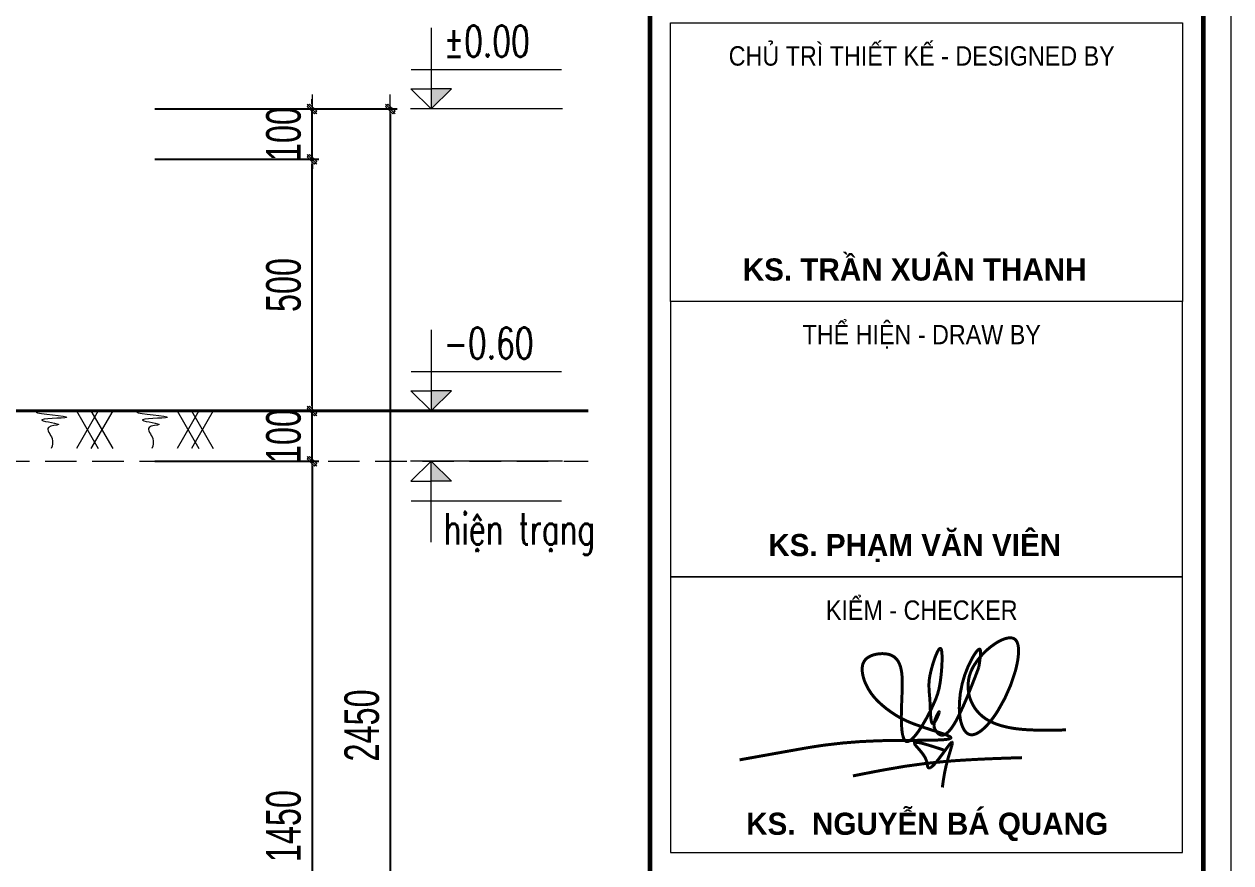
# Model space of a CAD drawing. Extents: x -192823 to 24985, y 78808 to 102574.
# Drawn here: x -47011 to -42215, y 90226 to 93559 of the extents above; entities that cross this region are included whole.
import ezdxf
from ezdxf.enums import TextEntityAlignment as Align

# ---------------------------------------------------------------- set-up
doc = ezdxf.new("R2010")
doc.units = 0
doc.header["$LTSCALE"] = 5
doc.header["$MEASUREMENT"] = 0
doc.header["$PDMODE"] = 3
doc.header["$PDSIZE"] = -5
doc.linetypes.add('HIDDEN', pattern=[0.375, 0.25, -0.125])
doc.layers.get('0').update_dxf_attribs({"linetype": 'CONTINUOUS', "lineweight": 25})
doc.layers.get('DEFPOINTS').update_dxf_attribs({"linetype": 'CONTINUOUS', "lineweight": 9})
for name, color, linetype, lineweight in [('EG Khac', 4, 'CONTINUOUS', 18), ('EG Net manh', 9, 'CONTINUOUS', 18), ('Khungten_LCDI', 7, 'CONTINUOUS', 25), ('KICHTHUOC', 167, 'CONTINUOUS', 15), ('LC Dim', 8, 'CONTINUOUS', 18), ('LC ISO', 153, 'CONTINUOUS', 13), ('LC Khac', 4, 'CONTINUOUS', 9), ('LC MANH DUT', 35, 'HIDDEN', 5), ('LC Net dam 1', 30, 'CONTINUOUS', 30), ('LC Net dam2', 6, 'CONTINUOUS', 40), ('LC Net thay', 7, 'CONTINUOUS', 25), ('LC Text1', 3, 'CONTINUOUS', 20)]:
    doc.layers.add(name, color=color, linetype=linetype, lineweight=lineweight)
doc.styles.add('EG 2', font='vnromadi.shx', dxfattribs={"width": 0.75})
doc.styles.add('HOATBIF', font='hoatbif.shx', dxfattribs={"width": 0.7})
doc.styles.add('Khungten', font='', dxfattribs={"width": 0.9, "height": 5000})
doc.styles.add('LC 3', font='vnsimli.shx', dxfattribs={"width": 0.75})
doc.styles.add('Title', font='', dxfattribs={"width": 0.8})
doc.styles.add('VNAVANTH', font='', dxfattribs={"width": 0.6})
doc.styles.get('Khungten').set_extended_font_data('.VnAvantH')
doc.styles.get('Title').set_extended_font_data('.VnBlackH')
doc.styles.get('VNAVANTH').set_extended_font_data('.VnAvantH', bold=True)
doc.dimstyles.new('1-100(1-50)', dxfattribs={"dimscale": 59, "dimtxt": 2.5, "dimasz": 0.35, "dimexe": 0.5, "dimexo": 0, "dimgap": 0.8, "dimtad": 1, "dimdec": 0, "dimzin": 0, "dimdsep": 46, "dimtxsty": 'HOATBIF', "dimblk1": 'DOT', "dimblk2": 'DOT', "dimsah": 1, "dimcen": -1, "dimdle": 1, "dimclrd": 256, "dimclre": 256, "dimclrt": 4, "dimadec": 3, "dimazin": 2, "dimtfac": 0.333333, "dimtdec": 0, "dimtix": 1, "dimtmove": 2, "dimatfit": 3, "dimldrblk": 'DOT', "dimfxl": 1, "dimtvp": 0.833333, "dimtolj": 1, "dimtzin": 0, "dimarcsym": 0})

# ---------------------------------------------------------------- blocks, each defined once
blk = doc.blocks.new('NGUYEN BA QUANG')
at = {"layer": 'LC ISO', "const_width": 54}
for points in [[(906, 1114, 0.006821), (929, 1272, 0.011774), (937, 1340, 0.026266), (938, 1394, 0.052103), (935, 1423, 0.076783), (930, 1436, 0.163971), (923, 1442, 0.170042), (914, 1442, 0.080479), (902, 1436, 0.05585), (881, 1417, 0.031056), (847, 1375, 0.025203), (791, 1286, 0.116129), (556, 476, 0.061974), (575, 166, 0.045365), (610, 47, 0.070676), (660, -41, 0.091415), (710, -86, 0.146905), (783, -104, 0.068448), (833, -95, 0.049636), (885, -72, 0.053986), (978, -6, 0.029209), (1056, 69, 0.021304), (1134, 162, 0.025491), (1250, 329, 0.068873), (1561, 1027, 0.01773), (1596, 1171, 0.037697), (1624, 1368, 0.029037), (1623, 1453, 0.04288), (1613, 1525, 0.066726), (1590, 1583, 0.100495), (1556, 1623, 0.111871), (1508, 1644, 0.054631), (1469, 1647, 0.041179), (1426, 1643, 0.04561), (1355, 1623, 0.04967), (1225, 1558, 0.109429), (829, 1164, 0.05047), (753, 1012, 0.368126), (1079, 156, 0.040655), (1223, 90, 0.031441), (1383, 42, 0.023503), (1557, 9, 0.017084), (1742, -10, 0.011936), (1936, -19, 0.009133), (2206, -21, 0.002915), (2480, -16)], [(-3416, -557, -0.001023), (-2231, -345, -0.008385), (-1869, -289, -0.026114), (-905, -212, -0.007166), (-491, -205, 0.001773), (-49, -203, 0.009736), (200, -197, 0.025773), (331, -186, 0.054465), (383, -173, 0.09183), (397, -166, 0.386262), (399, -152, 0.129793), (379, -135, 0.036801), (321, -108, 0.016128), (184, -59, -0.006736), (-183, 62, -0.023924), (-416, 154, -0.046785), (-684, 310, -0.041509), (-918, 503, -0.092678), (-1136, 813, -0.077778), (-1199, 1035, -0.070106), (-1196, 1141, -0.201572), (-1106, 1286, -0.091887), (-982, 1343, -0.118851), (-732, 1351, -0.227561), (-543, 1208, -0.055716), (-508, 1121, -0.035741), (-487, 1019, -0.022757), (-478, 904, -0.018678), (-477, 714, 0.005361), (-493, 294, 0.022501), (-487, 25, 0.024956), (-474, -85, 0.051878), (-451, -169, 0.084004), (-427, -209, 0.302699), (-372, -224, 0.091028), (-331, -204, 0.045769), (-285, -164, 0.031407), (-218, -87, 0.026473), (-114, 66, 0.038878), (124, 530, 0.063388), (207, 831, 0.030377), (243, 1236, 0.019395), (241, 1350, 0.050857), (231, 1429, 0.089259), (221, 1451, 0.446193), (202, 1454, 0.08967), (185, 1438, 0.048315), (156, 1388, 0.024568), (114, 1288, 0.037087), (24, 971, 0.06811), (7, 722, 0.007404), (19, 571, -0.009821), (27, 442, 0.013775), (38, 214, 0.023991), (46, 154, 0.068642), (58, 113, 0.168495), (71, 99, 0.190472), (82, 99, 0.135753), (102, 116, 0.042547), (133, 165, 0.037247), (185, 280, 0.083462), (192, 310, 0.752396), (189, 311, 0.077103), (170, 286, 0.067778), (106, 135, 0.079642), (97, 52, 0.07615), (107, 12, 0.090818), (168, -77, 0.162992), (233, -111, 0.134535), (287, -101, 0.046135), (315, -85, 0.0589), (372, -33, 0.033446), (431, 44, 0.020493), (492, 142, 0.018931), (584, 325, 0.012315), (712, 617, 0.006262), (906, 1114)], [(274, -380, 0.002584), (99, -322, 0.004829), (-9, -289, 0.009549), (-104, -262, 0.02019), (-180, -245, 0.020391), (-210, -242, 0.037792), (-233, -241, 0.083891), (-249, -244, 0.129866), (-256, -250, 0.170647), (-258, -257, 0.074142), (-257, -264, 0.04333), (-253, -271, 0.038982), (-240, -290, 0.018381), (-209, -327, -0.006145), (-155, -388, -0.017161), (-112, -442, -0.029179), (-72, -502, -0.056277), (-39, -577, -0.025416), (-31, -610, -0.003247), (-24, -652, 0.033316), (-18, -677, 0.055631), (-12, -689, 0.087521), (-5, -698, 0.15828), (8, -703, 0.07777), (18, -702, 0.051495), (30, -698, 0.04838), (50, -685, 0.02792), (72, -667, 0.021215), (104, -635, 0.012757), (138, -596, 0.011354), (192, -528, 0.005945), (265, -430, -0.007904), (360, -301, -0.011483), (384, -270, -0.027823), (404, -249, -0.066961), (415, -240, -0.123545), (420, -238, -0.248584), (424, -240, -0.12084), (426, -246, -0.064597), (426, -260, -0.027008), (421, -289, -0.011306), (411, -326, -0.007085), (384, -419, 0.007773), (340, -569, 0.03162), (266, -923, 0.004795), (248, -1055)], [(-1368, -847, -0.004051), (-800, -737, -0.026384), (342, -582, -0.006339), (726, -556, -0.004215), (1111, -537, -0.002629), (1689, -517)]]:
    blk.add_lwpolyline(points, format="xyb", dxfattribs=at)
blk = doc.blocks.new('ha tang Nui Beo')
at = {"layer": 'DEFPOINTS', "lineweight": 0}
blk.add_lwpolyline([(-1200, -14850), (-1200, 14850), (40800, 14850), (40800, -14850)], close=True, dxfattribs=at)
at = {"layer": 'Khungten_LCDI', "color": 5, "lineweight": 60}
blk.add_line((36600, 14650), (36600, -14650), dxfattribs=at)
at = {"layer": 'Khungten_LCDI', "color": 5, "lineweight": 25}
blk.add_line((40600, -14650), (40600, 14650), dxfattribs=at)
at = {"layer": 'Khungten_LCDI', "color": 5, "lineweight": 60}
blk.add_lwpolyline([(0, -14650), (0, 14650), (40600, 14650), (40600, -14650)], close=True, dxfattribs=at)
at = {"layer": 'Khungten_LCDI', "color": 9, "lineweight": 15}
for points in [[(36750, -1521.9), (40450, -1521.9), (40450, -3535.5), (36750, -3535.5)], [(36750, -5526.4), (40450, -5526.4), (40450, -3535.5), (36750, -3535.5)], [(36750, -7517.3), (40450, -7517.3), (40450, -5526.4), (36750, -5526.4)]]:
    blk.add_lwpolyline(points, close=True, dxfattribs=at)
at = {"layer": 'LC Net dam 1', "xscale": 0.4, "yscale": 0.4, "zscale": 0.4}
blk.add_blockref('NGUYEN BA QUANG', (38615.8, -6625.3), dxfattribs=at)
at = {"color": 7, "style": 'Khungten', "width": 0.9}
for s, p in [('chñ tr× thiÕt kÕ - designed by', (38565.6, -1831.8)), ('thÓ hiÖn - draw by', (38565.6, -3845.4)), ('kiÓm - checker', (38565.6, -5836.3))]:
    blk.add_text(s, height=140, dxfattribs=at).set_placement(p, align=Align.CENTER)
at = {"color": 7, "style": 'VNAVANTH'}
for s, p in [('Ks. TRÇN XU¢N THANH', (38514.7, -3385)), ('Ks. ph¹m v¨n viªn', (38514.7, -5375.9)), ('ks.  NGUYÔN B¸ QUANG', (38604.8, -7389.6))]:
    blk.add_text(s, height=160, dxfattribs=at).set_placement(p, align=Align.CENTER)
at = {"color": 7, "style": 'Khungten', "width": 0.8}
for tag, p in [('REVISION', (39498.8, -10746.3)), ('NGAYHT', (39546.1, -11609.4))]:
    blk.add_attdef(tag, text='', height=200, dxfattribs=at).set_placement(p, align=Align.CENTER)
at = {"layer": 'LC Text1', "style": 'Title', "width": 1.485915}
for tag, p, p2 in [('TENBANVE1', (36912.7, -8885.8), (40339.1, -8885.8)), ('TENBANVE2', (36912.7, -9562.5), (40339.1, -9562.5))]:
    blk.add_attdef(tag, text='', height=250, dxfattribs=at).set_placement(p, p2, align=Align.FIT)
at = {"layer": 'LC Text1', "style": 'Title', "width": 0.7}
blk.add_attdef('SOBANVE', text='', height=250, dxfattribs=at).set_placement((39562, -13896.2), align=Align.CENTER)
blk = doc.blocks.new('DOT')
at = {"layer": 'KICHTHUOC'}
blk.add_line((-3, 0), (3, 0), dxfattribs=at)
at = {"layer": 'KICHTHUOC', "color": 4}
blk.add_line((-1, -1), (1, 1), dxfattribs=at)
blk.add_lwpolyline([(0.5, 1), (-1, -0.5), (-0.5, -1), (1, 0.5)], close=True, dxfattribs=at)
blk = doc.blocks.new('*D1105')
at = {"layer": 'DEFPOINTS', "color": 0, "transparency": 16777216}
for p in [(-46491.7, 91822.2), (-46491.7, 88922.2), (-45867.1, 88922.2)]:
    blk.add_point(p, dxfattribs=at)
at = {"layer": 'LC Dim', "lineweight": -2, "transparency": 16777216}
for p, q in [((-46491.7, 91822.2), (-45839.6, 91822.2)), ((-45867.1, 91802.9), (-45867.1, 88941.4)), ((-46491.7, 88922.2), (-45839.6, 88922.2))]:
    blk.add_line(p, q, dxfattribs=at)
at = {"layer": 'LC Dim', "lineweight": -2, "transparency": 16777216, "xscale": 19.25, "yscale": 19.25, "zscale": 19.25}
for p, rotation in [((-45867.1, 91822.2), 90), ((-45867.1, 88922.2), 270)]:
    blk.add_blockref('DOT', p, dxfattribs=dict(at, rotation=rotation))
at = {"layer": 'LC Dim', "color": 4, "transparency": 16777216, "insert": (-45979.9, 90372.2), "char_height": 137.5, "attachment_point": 5, "rotation": 90, "style": 'HOATBIF'}
blk.add_mtext('\\A1;1450', dxfattribs=at)
blk = doc.blocks.new('*D1107')
at = {"layer": 'DEFPOINTS', "color": 0, "transparency": 16777216}
for p in [(-46491.7, 93222.2), (-46491.7, 88322.2), (-45555.9, 88322.2)]:
    blk.add_point(p, dxfattribs=at)
at = {"layer": 'LC Dim', "lineweight": -2, "transparency": 16777216}
for p, q in [((-46491.7, 93222.2), (-45528.4, 93222.2)), ((-45555.9, 93202.9), (-45555.9, 88341.4)), ((-46491.7, 88322.2), (-45528.4, 88322.2))]:
    blk.add_line(p, q, dxfattribs=at)
at = {"layer": 'LC Dim', "lineweight": -2, "transparency": 16777216, "xscale": 19.25, "yscale": 19.25, "zscale": 19.25}
for p, rotation in [((-45555.9, 93222.2), 90), ((-45555.9, 88322.2), 270)]:
    blk.add_blockref('DOT', p, dxfattribs=dict(at, rotation=rotation))
at = {"layer": 'LC Dim', "color": 4, "transparency": 16777216, "insert": (-45668.7, 90772.2), "char_height": 137.5, "attachment_point": 5, "rotation": 90, "style": 'HOATBIF'}
blk.add_mtext('\\A1;2450', dxfattribs=at)
blk = doc.blocks.new('*D1109')
at = {"layer": 'DEFPOINTS', "color": 0, "transparency": 16777216}
for p in [(-46491.7, 93222.2), (-45867.1, 93222.2), (-46491.7, 93022.2)]:
    blk.add_point(p, dxfattribs=at)
at = {"layer": 'LC Dim', "lineweight": -2, "transparency": 16777216}
for p, q in [((-45867.1, 93241.4), (-45867.1, 93260.7)), ((-46491.7, 93222.2), (-45839.6, 93222.2)), ((-45867.1, 93022.2), (-45867.1, 93222.2)), ((-46491.7, 93022.2), (-45839.6, 93022.2)), ((-45867.1, 93002.9), (-45867.1, 92983.7))]:
    blk.add_line(p, q, dxfattribs=at)
at = {"layer": 'LC Dim', "lineweight": -2, "transparency": 16777216, "xscale": 19.25, "yscale": 19.25, "zscale": 19.25}
for p, rotation in [((-45867.1, 93222.2), 270), ((-45867.1, 93022.2), 90)]:
    blk.add_blockref('DOT', p, dxfattribs=dict(at, rotation=rotation))
at = {"layer": 'LC Dim', "color": 4, "transparency": 16777216, "insert": (-45979.9, 93122.2), "char_height": 137.5, "attachment_point": 5, "rotation": 90, "style": 'HOATBIF'}
blk.add_mtext('\\A1;100', dxfattribs=at)
blk = doc.blocks.new('CT')
at = {"layer": 'EG Khac'}
blk.add_hatch(color=252, dxfattribs=at).paths.add_polyline_path([(3.251, 1.597), (1.639, 1.597), (1.639, 0)])
at = {"layer": 'EG Khac', "color": 9, "ltscale": 50}
for p, q in [((0.046, 3.141), (11.999, 3.141)), ((12.091, 0), (0, 0))]:
    blk.add_line(p, q, dxfattribs=at)
for points in [[(1.639, 6.428), (1.639, 0)], [(1.639, 0), (0.027, 1.597), (1.639, 1.597)], [(1.639, 0), (3.251, 1.597), (1.639, 1.597)]]:
    blk.add_lwpolyline(points, dxfattribs=at)
at = {"layer": 'EG Khac', "color": 3, "style": 'EG 2', "width": 0.75}
blk.add_attdef('CT', (2.639, 4.141), '', height=2.2, dxfattribs=at)
blk = doc.blocks.new('*D1104')
at = {"layer": 'DEFPOINTS', "color": 0, "transparency": 16777216}
for p in [(-46491.7, 93022.2), (-45867.1, 93022.2), (-46491.7, 92022.2)]:
    blk.add_point(p, dxfattribs=at)
at = {"layer": 'LC Dim', "lineweight": -2, "transparency": 16777216}
for p, q in [((-46491.7, 93022.2), (-45839.6, 93022.2)), ((-45867.1, 92041.4), (-45867.1, 93002.9)), ((-46491.7, 92022.2), (-45839.6, 92022.2))]:
    blk.add_line(p, q, dxfattribs=at)
at = {"layer": 'LC Dim', "lineweight": -2, "transparency": 16777216, "xscale": 19.25, "yscale": 19.25, "zscale": 19.25}
for p, rotation in [((-45867.1, 93022.2), 90), ((-45867.1, 92022.2), 270)]:
    blk.add_blockref('DOT', p, dxfattribs=dict(at, rotation=rotation))
at = {"layer": 'LC Dim', "color": 4, "transparency": 16777216, "insert": (-45979.9, 92522.2), "char_height": 137.5, "attachment_point": 5, "rotation": 90, "style": 'HOATBIF'}
blk.add_mtext('\\A1;500', dxfattribs=at)
blk = doc.blocks.new('*D1112')
at = {"layer": 'DEFPOINTS', "color": 0, "transparency": 16777216}
for p in [(-46491.7, 92022.2), (-45867.1, 92022.2), (-46491.7, 91822.2)]:
    blk.add_point(p, dxfattribs=at)
at = {"layer": 'LC Dim', "lineweight": -2, "transparency": 16777216}
for p, q in [((-45867.1, 92041.4), (-45867.1, 92060.7)), ((-46491.7, 92022.2), (-45839.6, 92022.2)), ((-45867.1, 91822.2), (-45867.1, 92022.2)), ((-46491.7, 91822.2), (-45839.6, 91822.2)), ((-45867.1, 91802.9), (-45867.1, 91783.7))]:
    blk.add_line(p, q, dxfattribs=at)
at = {"layer": 'LC Dim', "lineweight": -2, "transparency": 16777216, "xscale": 19.25, "yscale": 19.25, "zscale": 19.25}
for p, rotation in [((-45867.1, 92022.2), 270), ((-45867.1, 91822.2), 90)]:
    blk.add_blockref('DOT', p, dxfattribs=dict(at, rotation=rotation))
at = {"layer": 'LC Dim', "color": 4, "transparency": 16777216, "insert": (-45979.9, 91922.2), "char_height": 137.5, "attachment_point": 5, "rotation": 90, "style": 'HOATBIF'}
blk.add_mtext('\\A1;100', dxfattribs=at)
blk = doc.blocks.new('mat dat')
at = {"layer": 'EG Net manh'}
for p, q in [((2, 0), (3.732, -3)), ((3.732, 0), (2, -3)), ((3.146, 0), (4.878, -3)), ((4.878, 0), (3.146, -3))]:
    blk.add_line(p, q, dxfattribs=at)
blk.add_spline([(0, 0), (-1.213, -0.115), (1.213, -0.519), (-0.751, -0.75), (0.578, -1.096), (-0.231, -1.327), (0.058, -2.192), (0, -3)], degree=3, dxfattribs=at)
blk = doc.blocks.new('*U1103')
at = {"layer": 'LC Khac', "xscale": 50.00000000008099, "yscale": 50.00000000008099, "zscale": 50.00000000008099}
blk.add_blockref('mat dat', (-88.6, 75), dxfattribs=at)
blk = doc.blocks.new('*U1102')
at = {"layer": 'LC Dim', "color": 0, "linetype": 'ByBlock', "lineweight": -2}
for p in [(0, 0), (400, 0)]:
    blk.add_blockref('*U1103', p, dxfattribs=at)

msp = doc.modelspace()

# ---------------------------------------------------------------- linework, layer by layer
at = {"layer": 'LC MANH DUT', "ltscale": 100}
msp.add_line((-47115.6, 91822.2), (-44770.1, 91822.2), dxfattribs=at)
at = {"layer": 'LC Net dam2', "ltscale": 2}
msp.add_line((-47115.6, 92022.2), (-44770.1, 92022.2), dxfattribs=at)

# ---------------------------------------------------------------- block references
at = {"layer": 'LC Dim'}
msp.add_blockref('*U1102', (-46814.7, 91947.2), dxfattribs=at)
at = {"layer": 'LC Net thay', "xscale": 0.5499438690155207, "yscale": 0.5499438690155207, "zscale": 0.5499438690155207}
msp.add_blockref('ha tang Nui Beo', (-64652.8, 94401.5), dxfattribs=at)
at = {"layer": 'LC Text1'}
ref = msp.add_blockref('CT', (-45475.9, 93222.2), dxfattribs=dict(at, xscale=50.00000000008099, yscale=50.00000000008099, zscale=50.00000000008099))
ref.add_attrib('CT', '%%P0.00', (-45344, 93429.2), dxfattribs={"color": 4, "height": 124.01, "style": 'LC 3', "width": 0.7})
ref = msp.add_blockref('CT', (-45475.9, 92022.2), dxfattribs=dict(at, xscale=50.00000000008099, yscale=50.00000000008099, zscale=50.00000000008099))
ref.add_attrib('CT', '-0.60', (-45344, 92229.2), dxfattribs={"color": 4, "height": 124.01, "style": 'LC 3', "width": 0.7})
ref = msp.add_blockref('CT', (-45475.9, 91822.2), dxfattribs=dict(at, xscale=-50.00000000008099, yscale=50.00000000008099, zscale=50.00000000008099, rotation=179.9999999999867))
ref.add_attrib('CT', 'hiÖn tr¹ng', (-45344, 91491.1), dxfattribs={"color": 4, "height": 124.01, "style": 'LC 3', "width": 0.7})

# ---------------------------------------------------------------- dimensions: what is measured, and where the dimension line sits
at = {"layer": 'LC Dim'}
for base, p1, p2, picture, middle in [((-45555.9, 88322.2), (-46491.7, 93222.2), (-46491.7, 88322.2), '*D1107', (-45668.7, 90772.2)), ((-45867.1, 93222.2), (-46491.7, 93022.2), (-46491.7, 93222.2), '*D1109', (-45979.9, 93122.2)), ((-45867.1, 93022.2), (-46491.7, 92022.2), (-46491.7, 93022.2), '*D1104', (-45979.9, 92522.2)), ((-45867.1, 92022.2), (-46491.7, 91822.2), (-46491.7, 92022.2), '*D1112', (-45979.9, 91922.2)), ((-45867.1, 88922.2), (-46491.7, 91822.2), (-46491.7, 88922.2), '*D1105', (-45979.9, 90372.2))]:
    dim = msp.add_linear_dim(base=base, p1=p1, p2=p2, angle=90, dimstyle='1-100(1-50)', override={"dimscale": 55, "dimlfac": 0.5}, dxfattribs=at)
    dim.commit()
    dim.dimension.update_dxf_attribs({"geometry": picture, "text_midpoint": middle})

doc.saveas('drawing.dxf')
